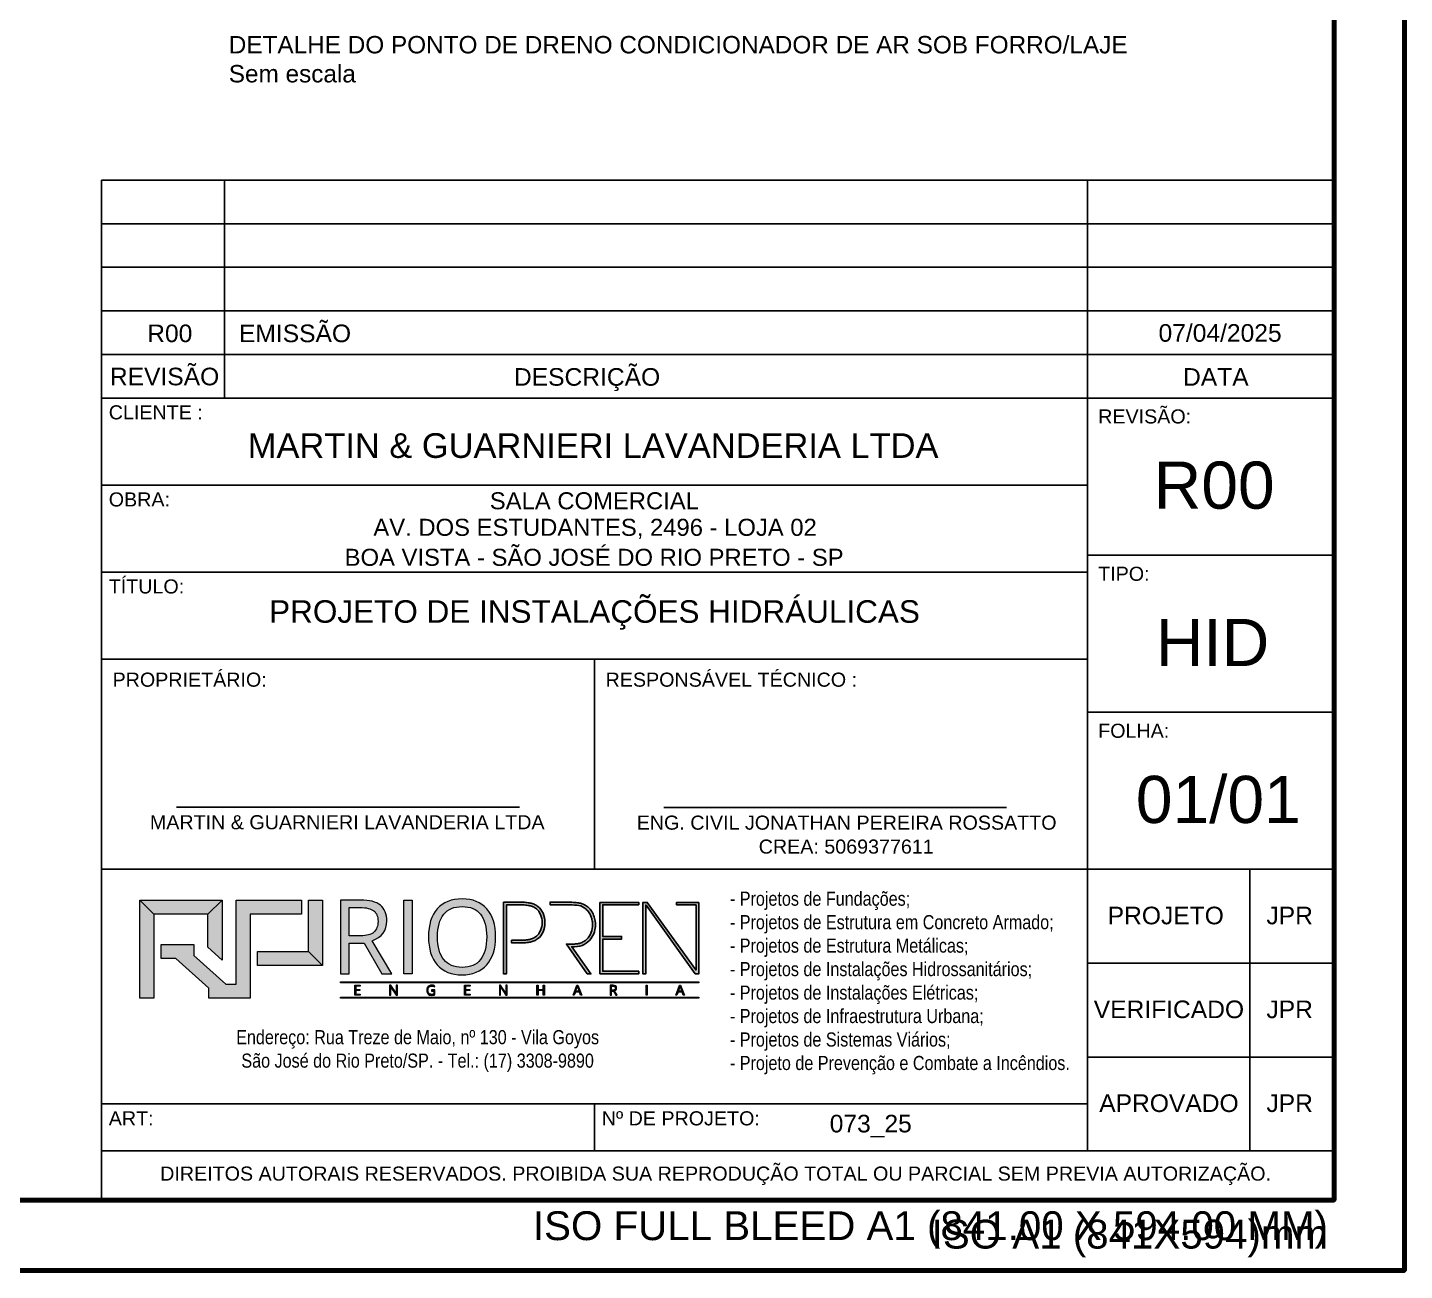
# Model space of a CAD drawing. Extents: x 41.9 to 126, y -21.3 to 38.1.
# Drawn here: x 106.41 to 125.96, y -21.25 to -3.59 of the extents above; entities that cross this region are included whole.
import ezdxf
from ezdxf.enums import TextEntityAlignment as Align

# ---------------------------------------------------------------- set-up
doc = ezdxf.new("R2010")
doc.units = 0
doc.layers.get('0').update_dxf_attribs({"linetype": 'CONTINUOUS'})
doc.layers.add('Camada 1', color=7, linetype='CONTINUOUS')
doc.layers.add('TEXTOS', color=7, linetype='CONTINUOUS')
doc.layers.add('RIOPREN_0.05', color=7, linetype='CONTINUOUS', lineweight=5)
doc.layers.add('RIOPREN_0.70', color=7, linetype='CONTINUOUS', lineweight=70)
doc.styles.add('ARIAL', font='arial.ttf')

# ---------------------------------------------------------------- blocks, each defined once
blk = doc.blocks.new('PRANCHA A1')
at = {"layer": 'RIOPREN_0.70', "linetype": 'Continuous'}
for points in [[(-84.1, 59.4), (0, 59.4), (0, 0), (-84.1, 0)], [(-81.6, 1), (-81.6, 58.4), (-1, 58.4), (-1, 1)]]:
    blk.add_lwpolyline(points, close=True, dxfattribs=at)
at = {"layer": 'RIOPREN_0.05', "linetype": 'Continuous', "style": 'ARIAL'}
blk.add_text('ISO A1 (841X594)mm', height=0.40955, dxfattribs=at).set_placement((-6.713, 0.311))
blk = doc.blocks.new('block 3')
at = {"layer": 'Camada 1'}
h = blk.add_hatch(color=256, dxfattribs=at)
h.dxf.hatch_style = 2
edge = h.paths.add_edge_path()
edge.add_spline(control_points=[(708.4, -150.8), (708.4, -167.6), (704.2, -180.8), (695.8, -190.4), (687.4, -200), (675.8, -204.8), (660.8, -204.8), (645.6, -204.8), (633.8, -200.1), (625.5, -190.7), (617.2, -181.2), (613, -167.9), (613, -150.7), (613, -133.6), (617.2, -120.4), (625.5, -111), (633.8, -101.6), (645.7, -96.9), (661, -96.9), (675.9, -96.9), (687.5, -101.7), (695.9, -111.2), (704.2, -120.8), (708.4, -134), (708.4, -150.8)], knot_values=[0, 0, 0, 0, 1, 1, 1, 2, 2, 2, 3, 3, 3, 4, 4, 4, 5, 5, 5, 6, 6, 6, 7, 7, 7, 8, 8, 8, 8], degree=3, periodic=0)
edge = h.paths.add_edge_path()
edge.add_spline(control_points=[(625.8, -150.8), (625.8, -165), (628.8, -175.8), (634.8, -183.1), (640.7, -190.5), (649.4, -194.2), (660.8, -194.2), (672.3, -194.2), (681, -190.5), (686.9, -183.2), (692.7, -175.9), (695.7, -165.1), (695.7, -150.8), (695.7, -136.7), (692.7, -126), (686.9, -118.7), (681.1, -111.4), (672.4, -107.8), (661, -107.8), (649.5, -107.8), (640.7, -111.4), (634.8, -118.8), (628.8, -126.1), (625.8, -136.8), (625.8, -150.8)], knot_values=[0, 0, 0, 0, 1, 1, 1, 2, 2, 2, 3, 3, 3, 4, 4, 4, 5, 5, 5, 6, 6, 6, 7, 7, 7, 8, 8, 8, 8], degree=3, periodic=0)
h = blk.add_hatch(color=256, dxfattribs=at)
h.dxf.hatch_style = 2
edge = h.paths.add_edge_path()
edge.add_spline(control_points=[(500.2, -159.8), (500.2, -159.8), (500.2, -203.4), (500.2, -203.4), (500.2, -203.4), (488.1, -203.4), (488.1, -203.4), (488.1, -203.4), (488.1, -98.5), (488.1, -98.5), (488.1, -98.5), (516.6, -98.5), (516.6, -98.5), (529.3, -98.5), (538.7, -101), (544.8, -105.9), (550.8, -110.8), (553.9, -118.3), (553.9, -128.2), (553.9, -142), (546.9, -151.4), (533, -156.3), (533, -156.3), (561.2, -203.4), (561.2, -203.4), (561.2, -203.4), (546.9, -203.4), (546.9, -203.4), (546.9, -203.4), (521.8, -159.8), (521.8, -159.8), (521.8, -159.8), (500.2, -159.8), (500.2, -159.8)], knot_values=[0, 0, 0, 0, 1, 1, 1, 2, 2, 2, 3, 3, 3, 4, 4, 4, 5, 5, 5, 6, 6, 6, 7, 7, 7, 8, 8, 8, 9, 9, 9, 10, 10, 10, 11, 11, 11, 11], degree=3, periodic=0)
edge = h.paths.add_edge_path()
edge.add_spline(control_points=[(500.2, -149.3), (500.2, -149.3), (516.7, -149.3), (516.7, -149.3), (525.2, -149.3), (531.5, -147.6), (535.4, -144.2), (539.4, -140.8), (541.4, -135.6), (541.4, -128.8), (541.4, -121.9), (539.4, -116.9), (535.3, -113.8), (531.3, -110.7), (524.8, -109.2), (515.8, -109.2), (515.8, -109.2), (500.2, -109.2), (500.2, -109.2), (500.2, -109.2), (500.2, -149.3), (500.2, -149.3)], knot_values=[0, 0, 0, 0, 1, 1, 1, 2, 2, 2, 3, 3, 3, 4, 4, 4, 5, 5, 5, 6, 6, 6, 7, 7, 7, 7], degree=3, periodic=0)
h = blk.add_hatch(color=256, dxfattribs=at)
h.dxf.hatch_style = 2
h.paths.add_polyline_path([(577.9, -203.4), (577.9, -98.5), (590, -98.5), (590, -203.4)])
at = {"layer": 'Camada 1', "true_color": 0x5d5d5d}
h = blk.add_hatch(color=251, dxfattribs=at)
h.dxf.hatch_style = 2
edge = h.paths.add_edge_path()
edge.add_spline(control_points=[(768.2, -107.6), (771.4, -110), (773.8, -113.2), (775.7, -117.4), (777.5, -121.7), (778.4, -126.1), (778.4, -130.7), (778.4, -135.3), (777.5, -139.7), (775.7, -143.9), (773.8, -148), (771.4, -151.2), (768.2, -153.4), (766.6, -154.7), (764.9, -155.7), (763.2, -156.5), (761.4, -157.2), (759.6, -157.8), (757.5, -158.3), (755.5, -158.7), (753.3, -159.1), (751, -159.2), (748.7, -159.4), (746, -159.5), (743.1, -159.5), (743.1, -159.5), (731, -159.5), (731, -159.5), (731, -159.5), (731, -155.7), (731, -155.7), (731, -155.7), (743.2, -155.7), (743.2, -155.7), (746.1, -155.7), (748.6, -155.6), (750.8, -155.4), (753, -155.3), (755, -154.9), (756.8, -154.5), (758.6, -154), (760.2, -153.4), (761.8, -152.7), (763.3, -152), (764.8, -151.1), (766.2, -150), (768.6, -148.2), (770.6, -145.5), (772.1, -141.8), (773.6, -138.2), (774.4, -134.5), (774.4, -130.7), (774.4, -126.7), (773.6, -122.9), (772.1, -119.2), (770.6, -115.5), (768.6, -112.8), (766.2, -111), (764.8, -109.9), (763.3, -109), (761.8, -108.3), (760.2, -107.7), (758.6, -107.1), (756.8, -106.6), (755, -106.2), (753, -105.9), (750.8, -105.7), (748.6, -105.5), (746.1, -105.4), (743.2, -105.4), (743.2, -105.4), (723.6, -105.4), (723.6, -105.4), (723.6, -105.4), (723.6, -155.7), (723.6, -155.7), (723.6, -155.7), (723.6, -159.5), (723.6, -159.5), (723.6, -159.5), (723.6, -177.3), (723.6, -177.3), (723.6, -177.3), (723.6, -203.5), (723.6, -203.5), (723.6, -203.5), (719.6, -203.5), (719.6, -203.5), (719.6, -203.5), (719.6, -101.6), (719.6, -101.6), (719.6, -101.6), (743.1, -101.6), (743.1, -101.6), (746, -101.6), (748.7, -101.7), (751.1, -101.9), (753.5, -102.1), (755.6, -102.4), (757.6, -102.8), (759.6, -103.2), (761.4, -103.8), (763.2, -104.6), (764.9, -105.4), (766.6, -106.4), (768.2, -107.6)], knot_values=[0, 0, 0, 0, 1, 1, 1, 2, 2, 2, 3, 3, 3, 4, 4, 4, 5, 5, 5, 6, 6, 6, 7, 7, 7, 8, 8, 8, 9, 9, 9, 10, 10, 10, 11, 11, 11, 12, 12, 12, 13, 13, 13, 14, 14, 14, 15, 15, 15, 16, 16, 16, 17, 17, 17, 18, 18, 18, 19, 19, 19, 20, 20, 20, 21, 21, 21, 22, 22, 22, 23, 23, 23, 24, 24, 24, 25, 25, 25, 26, 26, 26, 27, 27, 27, 28, 28, 28, 29, 29, 29, 30, 30, 30, 31, 31, 31, 32, 32, 32, 33, 33, 33, 34, 34, 34, 35, 35, 35, 35], degree=3, periodic=0)
h = blk.add_hatch(color=251, dxfattribs=at)
h.dxf.hatch_style = 2
edge = h.paths.add_edge_path()
edge.add_spline(control_points=[(848.6, -143.7), (847.5, -147.4), (845.8, -150.7), (843.4, -153.8), (841, -156.9), (838, -159.5), (834.2, -161.5), (830.4, -163.6), (825.9, -164.7), (820.5, -164.8), (820.5, -164.8), (816.5, -164.9), (816.5, -164.9), (816.5, -164.9), (843.6, -203.4), (843.6, -203.4), (843.6, -203.4), (838.4, -203.4), (838.4, -203.4), (838.4, -203.4), (808.8, -161.1), (808.8, -161.1), (808.8, -161.1), (815.1, -161.1), (815.1, -161.1), (817.5, -161.1), (819.7, -161.1), (821.7, -160.9), (823.7, -160.8), (825.6, -160.5), (827.3, -160.1), (829.1, -159.6), (830.8, -159), (832.4, -158.1), (834.1, -157.3), (835.7, -156.2), (837.4, -154.8), (840.6, -151.3), (842.8, -147.8), (844.1, -144.4), (845.4, -140.9), (846, -137.1), (846, -133), (846, -130.8), (845.8, -128.6), (845.2, -126.3), (844.7, -124.1), (843.9, -121.9), (842.9, -119.8), (841.9, -117.7), (840.7, -115.8), (839.2, -114), (837.6, -112.2), (835.9, -110.6), (834.1, -109.4), (831, -107.4), (827.5, -106.2), (823.5, -105.8), (819.5, -105.5), (814.6, -105.3), (808.8, -105.3), (808.8, -105.3), (789.7, -105.3), (789.7, -105.3), (789.7, -105.3), (785.7, -105.3), (785.7, -105.3), (785.7, -105.3), (785.7, -101.5), (785.7, -101.5), (785.7, -101.5), (808.8, -101.5), (808.8, -101.5), (812.7, -101.5), (816, -101.6), (818.8, -101.8), (821.6, -101.9), (824.1, -102.2), (826.1, -102.6), (828.2, -102.9), (830, -103.4), (831.4, -103.9), (832.9, -104.5), (834.3, -105.1), (835.5, -105.8), (837.5, -106.8), (839.4, -108.3), (841.2, -110.1), (843, -112), (844.5, -114.1), (845.8, -116.5), (847.1, -118.9), (848.1, -121.5), (848.9, -124.3), (849.7, -127.1), (850.1, -130), (850.2, -133), (850.2, -133), (850.2, -133.6), (850.2, -133.6), (850.2, -136.7), (849.7, -140.1), (848.6, -143.7)], knot_values=[0, 0, 0, 0, 1, 1, 1, 2, 2, 2, 3, 3, 3, 4, 4, 4, 5, 5, 5, 6, 6, 6, 7, 7, 7, 8, 8, 8, 9, 9, 9, 10, 10, 10, 11, 11, 11, 12, 12, 12, 13, 13, 13, 14, 14, 14, 15, 15, 15, 16, 16, 16, 17, 17, 17, 18, 18, 18, 19, 19, 19, 20, 20, 20, 21, 21, 21, 22, 22, 22, 23, 23, 23, 24, 24, 24, 25, 25, 25, 26, 26, 26, 27, 27, 27, 28, 28, 28, 29, 29, 29, 30, 30, 30, 31, 31, 31, 32, 32, 32, 33, 33, 33, 34, 34, 34, 34], degree=3, periodic=0)
h = blk.add_hatch(color=251, dxfattribs=at)
h.dxf.hatch_style = 2
h.paths.add_polyline_path([(856.4, -101.8), (911.6, -101.8), (911.6, -105.3), (860.4, -105.3), (860.4, -150.3), (887.1, -150.3), (887.1, -154.1), (860.4, -154.1), (860.4, -199.7), (911.6, -199.7), (911.6, -203.3), (856.4, -203.3)])
h = blk.add_hatch(color=251, dxfattribs=at)
h.dxf.hatch_style = 2
h.paths.add_polyline_path([(996.8, -101.8), (996.8, -105.4), (996.8, -203.4), (991.7, -203.4), (921.9, -105.8), (921.5, -105.8), (921.5, -203.4), (917.5, -203.4), (917.5, -101.8), (923.7, -101.8), (992.5, -197.8), (992.9, -197.8), (992.9, -105.4), (965.3, -105.4), (965.3, -101.8), (992.9, -101.8)])
at = {"layer": 'Camada 1', "lineweight": 0}
blk.add_lwpolyline([(577.9, -203.4), (577.9, -98.5), (590, -98.5), (590, -203.4), (577.9, -203.4)], dxfattribs=at)
at = {"layer": 'Camada 1', "color": 251, "true_color": 0x5d5d5d}
for points in [[(856.4, -101.8), (911.6, -101.8), (911.6, -105.3), (860.4, -105.3), (860.4, -150.3), (887.1, -150.3), (887.1, -154.1), (860.4, -154.1), (860.4, -199.7), (911.6, -199.7), (911.6, -203.3), (856.4, -203.3), (856.4, -101.8)], [(996.8, -101.8), (996.8, -105.4), (996.8, -203.4), (991.7, -203.4), (921.9, -105.8), (921.5, -105.8), (921.5, -203.4), (917.5, -203.4), (917.5, -101.8), (923.7, -101.8), (992.5, -197.8), (992.9, -197.8), (992.9, -105.4), (965.3, -105.4), (965.3, -101.8), (992.9, -101.8), (996.8, -101.8)]]:
    blk.add_lwpolyline(points, dxfattribs=at)
at = {"layer": 'Camada 1', "lineweight": 0}
for points, knots in [([(708.4, -150.8), (708.4, -167.6), (704.2, -180.8), (695.8, -190.4), (687.4, -200), (675.8, -204.8), (660.8, -204.8), (645.6, -204.8), (633.8, -200.1), (625.5, -190.7), (617.2, -181.2), (613, -167.9), (613, -150.7), (613, -133.6), (617.2, -120.4), (625.5, -111), (633.8, -101.6), (645.7, -96.9), (661, -96.9), (675.9, -96.9), (687.5, -101.7), (695.9, -111.2), (704.2, -120.8), (708.4, -134), (708.4, -150.8)], [0, 0, 0, 0, 1, 1, 1, 2, 2, 2, 3, 3, 3, 4, 4, 4, 5, 5, 5, 6, 6, 6, 7, 7, 7, 8, 8, 8, 8]), ([(500.2, -159.8), (500.2, -159.8), (500.2, -203.4), (500.2, -203.4), (500.2, -203.4), (488.1, -203.4), (488.1, -203.4), (488.1, -203.4), (488.1, -98.5), (488.1, -98.5), (488.1, -98.5), (516.6, -98.5), (516.6, -98.5), (529.3, -98.5), (538.7, -101), (544.8, -105.9), (550.8, -110.8), (553.9, -118.3), (553.9, -128.2), (553.9, -142), (546.9, -151.4), (533, -156.3), (533, -156.3), (561.2, -203.4), (561.2, -203.4), (561.2, -203.4), (546.9, -203.4), (546.9, -203.4), (546.9, -203.4), (521.8, -159.8), (521.8, -159.8), (521.8, -159.8), (500.2, -159.8), (500.2, -159.8)], [0, 0, 0, 0, 1, 1, 1, 2, 2, 2, 3, 3, 3, 4, 4, 4, 5, 5, 5, 6, 6, 6, 7, 7, 7, 8, 8, 8, 9, 9, 9, 10, 10, 10, 11, 11, 11, 11]), ([(500.2, -149.3), (500.2, -149.3), (516.7, -149.3), (516.7, -149.3), (525.2, -149.3), (531.5, -147.6), (535.4, -144.2), (539.4, -140.8), (541.4, -135.6), (541.4, -128.8), (541.4, -121.9), (539.4, -116.9), (535.3, -113.8), (531.3, -110.7), (524.8, -109.2), (515.8, -109.2), (515.8, -109.2), (500.2, -109.2), (500.2, -109.2), (500.2, -109.2), (500.2, -149.3), (500.2, -149.3)], [0, 0, 0, 0, 1, 1, 1, 2, 2, 2, 3, 3, 3, 4, 4, 4, 5, 5, 5, 6, 6, 6, 7, 7, 7, 7]), ([(625.8, -150.8), (625.8, -165), (628.8, -175.8), (634.8, -183.1), (640.7, -190.5), (649.4, -194.2), (660.8, -194.2), (672.3, -194.2), (681, -190.5), (686.9, -183.2), (692.7, -175.9), (695.7, -165.1), (695.7, -150.8), (695.7, -136.7), (692.7, -126), (686.9, -118.7), (681.1, -111.4), (672.4, -107.8), (661, -107.8), (649.5, -107.8), (640.7, -111.4), (634.8, -118.8), (628.8, -126.1), (625.8, -136.8), (625.8, -150.8)], [0, 0, 0, 0, 1, 1, 1, 2, 2, 2, 3, 3, 3, 4, 4, 4, 5, 5, 5, 6, 6, 6, 7, 7, 7, 8, 8, 8, 8])]:
    blk.add_open_spline(points, degree=3, knots=knots, dxfattribs=at)
at = {"layer": 'Camada 1', "color": 251, "true_color": 0x5d5d5d}
for points, knots in [([(768.2, -107.6), (771.4, -110), (773.8, -113.2), (775.7, -117.4), (777.5, -121.7), (778.4, -126.1), (778.4, -130.7), (778.4, -135.3), (777.5, -139.7), (775.7, -143.9), (773.8, -148), (771.4, -151.2), (768.2, -153.4), (766.6, -154.7), (764.9, -155.7), (763.2, -156.5), (761.4, -157.2), (759.6, -157.8), (757.5, -158.3), (755.5, -158.7), (753.3, -159.1), (751, -159.2), (748.7, -159.4), (746, -159.5), (743.1, -159.5), (743.1, -159.5), (731, -159.5), (731, -159.5), (731, -159.5), (731, -155.7), (731, -155.7), (731, -155.7), (743.2, -155.7), (743.2, -155.7), (746.1, -155.7), (748.6, -155.6), (750.8, -155.4), (753, -155.3), (755, -154.9), (756.8, -154.5), (758.6, -154), (760.2, -153.4), (761.8, -152.7), (763.3, -152), (764.8, -151.1), (766.2, -150), (768.6, -148.2), (770.6, -145.5), (772.1, -141.8), (773.6, -138.2), (774.4, -134.5), (774.4, -130.7), (774.4, -126.7), (773.6, -122.9), (772.1, -119.2), (770.6, -115.5), (768.6, -112.8), (766.2, -111), (764.8, -109.9), (763.3, -109), (761.8, -108.3), (760.2, -107.7), (758.6, -107.1), (756.8, -106.6), (755, -106.2), (753, -105.9), (750.8, -105.7), (748.6, -105.5), (746.1, -105.4), (743.2, -105.4), (743.2, -105.4), (723.6, -105.4), (723.6, -105.4), (723.6, -105.4), (723.6, -155.7), (723.6, -155.7), (723.6, -155.7), (723.6, -159.5), (723.6, -159.5), (723.6, -159.5), (723.6, -177.3), (723.6, -177.3), (723.6, -177.3), (723.6, -203.5), (723.6, -203.5), (723.6, -203.5), (719.6, -203.5), (719.6, -203.5), (719.6, -203.5), (719.6, -101.6), (719.6, -101.6), (719.6, -101.6), (743.1, -101.6), (743.1, -101.6), (746, -101.6), (748.7, -101.7), (751.1, -101.9), (753.5, -102.1), (755.6, -102.4), (757.6, -102.8), (759.6, -103.2), (761.4, -103.8), (763.2, -104.6), (764.9, -105.4), (766.6, -106.4), (768.2, -107.6)], [0, 0, 0, 0, 1, 1, 1, 2, 2, 2, 3, 3, 3, 4, 4, 4, 5, 5, 5, 6, 6, 6, 7, 7, 7, 8, 8, 8, 9, 9, 9, 10, 10, 10, 11, 11, 11, 12, 12, 12, 13, 13, 13, 14, 14, 14, 15, 15, 15, 16, 16, 16, 17, 17, 17, 18, 18, 18, 19, 19, 19, 20, 20, 20, 21, 21, 21, 22, 22, 22, 23, 23, 23, 24, 24, 24, 25, 25, 25, 26, 26, 26, 27, 27, 27, 28, 28, 28, 29, 29, 29, 30, 30, 30, 31, 31, 31, 32, 32, 32, 33, 33, 33, 34, 34, 34, 35, 35, 35, 35]), ([(848.6, -143.7), (847.5, -147.4), (845.8, -150.7), (843.4, -153.8), (841, -156.9), (838, -159.5), (834.2, -161.5), (830.4, -163.6), (825.9, -164.7), (820.5, -164.8), (820.5, -164.8), (816.5, -164.9), (816.5, -164.9), (816.5, -164.9), (843.6, -203.4), (843.6, -203.4), (843.6, -203.4), (838.4, -203.4), (838.4, -203.4), (838.4, -203.4), (808.8, -161.1), (808.8, -161.1), (808.8, -161.1), (815.1, -161.1), (815.1, -161.1), (817.5, -161.1), (819.7, -161.1), (821.7, -160.9), (823.7, -160.8), (825.6, -160.5), (827.3, -160.1), (829.1, -159.6), (830.8, -159), (832.4, -158.1), (834.1, -157.3), (835.7, -156.2), (837.4, -154.8), (840.6, -151.3), (842.8, -147.8), (844.1, -144.4), (845.4, -140.9), (846, -137.1), (846, -133), (846, -130.8), (845.8, -128.6), (845.2, -126.3), (844.7, -124.1), (843.9, -121.9), (842.9, -119.8), (841.9, -117.7), (840.7, -115.8), (839.2, -114), (837.6, -112.2), (835.9, -110.6), (834.1, -109.4), (831, -107.4), (827.5, -106.2), (823.5, -105.8), (819.5, -105.5), (814.6, -105.3), (808.8, -105.3), (808.8, -105.3), (789.7, -105.3), (789.7, -105.3), (789.7, -105.3), (785.7, -105.3), (785.7, -105.3), (785.7, -105.3), (785.7, -101.5), (785.7, -101.5), (785.7, -101.5), (808.8, -101.5), (808.8, -101.5), (812.7, -101.5), (816, -101.6), (818.8, -101.8), (821.6, -101.9), (824.1, -102.2), (826.1, -102.6), (828.2, -102.9), (830, -103.4), (831.4, -103.9), (832.9, -104.5), (834.3, -105.1), (835.5, -105.8), (837.5, -106.8), (839.4, -108.3), (841.2, -110.1), (843, -112), (844.5, -114.1), (845.8, -116.5), (847.1, -118.9), (848.1, -121.5), (848.9, -124.3), (849.7, -127.1), (850.1, -130), (850.2, -133), (850.2, -133), (850.2, -133.6), (850.2, -133.6), (850.2, -136.7), (849.7, -140.1), (848.6, -143.7)], [0, 0, 0, 0, 1, 1, 1, 2, 2, 2, 3, 3, 3, 4, 4, 4, 5, 5, 5, 6, 6, 6, 7, 7, 7, 8, 8, 8, 9, 9, 9, 10, 10, 10, 11, 11, 11, 12, 12, 12, 13, 13, 13, 14, 14, 14, 15, 15, 15, 16, 16, 16, 17, 17, 17, 18, 18, 18, 19, 19, 19, 20, 20, 20, 21, 21, 21, 22, 22, 22, 23, 23, 23, 24, 24, 24, 25, 25, 25, 26, 26, 26, 27, 27, 27, 28, 28, 28, 29, 29, 29, 30, 30, 30, 31, 31, 31, 32, 32, 32, 33, 33, 33, 34, 34, 34, 34])]:
    blk.add_open_spline(points, degree=3, knots=knots, dxfattribs=at)
blk = doc.blocks.new('block 4')
at = {"layer": 'Camada 1'}
h = blk.add_hatch(color=256, dxfattribs=at)
h.dxf.hatch_style = 2
h.paths.add_polyline_path([(516.2, -233.7), (508.4, -233.7), (508.4, -219.6), (516.2, -219.6), (516.2, -221.1), (510, -221.1), (510, -225.6), (515.8, -225.6), (515.8, -227.1), (510, -227.1), (510, -232.3), (516.2, -232.3)])
h = blk.add_hatch(color=256, dxfattribs=at)
h.dxf.hatch_style = 2
edge = h.paths.add_edge_path()
edge.add_spline(control_points=[(568.9, -233.7), (568.9, -233.7), (567, -233.7), (567, -233.7), (567, -233.7), (559.3, -221.9), (559.3, -221.9), (559.3, -221.9), (559.2, -221.9), (559.2, -221.9), (559.3, -223.3), (559.4, -224.5), (559.4, -225.7), (559.4, -225.7), (559.4, -233.7), (559.4, -233.7), (559.4, -233.7), (557.9, -233.7), (557.9, -233.7), (557.9, -233.7), (557.9, -219.6), (557.9, -219.6), (557.9, -219.6), (559.7, -219.6), (559.7, -219.6), (559.7, -219.6), (567.4, -231.4), (567.4, -231.4), (567.4, -231.4), (567.5, -231.4), (567.5, -231.4), (567.5, -231.2), (567.4, -230.7), (567.4, -229.7), (567.3, -228.8), (567.3, -228.1), (567.3, -227.7), (567.3, -227.7), (567.3, -219.6), (567.3, -219.6), (567.3, -219.6), (568.9, -219.6), (568.9, -219.6), (568.9, -219.6), (568.9, -233.7), (568.9, -233.7)], knot_values=[0, 0, 0, 0, 1, 1, 1, 2, 2, 2, 3, 3, 3, 4, 4, 4, 5, 5, 5, 6, 6, 6, 7, 7, 7, 8, 8, 8, 9, 9, 9, 10, 10, 10, 11, 11, 11, 12, 12, 12, 13, 13, 13, 14, 14, 14, 15, 15, 15, 15], degree=3, periodic=0)
h = blk.add_hatch(color=256, dxfattribs=at)
h.dxf.hatch_style = 2
edge = h.paths.add_edge_path()
edge.add_spline(control_points=[(617.5, -226.3), (617.5, -226.3), (622.2, -226.3), (622.2, -226.3), (622.2, -226.3), (622.2, -233.2), (622.2, -233.2), (621.5, -233.4), (620.7, -233.6), (620, -233.7), (619.2, -233.9), (618.3, -233.9), (617.3, -233.9), (615.2, -233.9), (613.5, -233.3), (612.3, -232), (611.2, -230.7), (610.6, -229), (610.6, -226.7), (610.6, -225.2), (610.9, -223.9), (611.4, -222.8), (612, -221.7), (612.9, -220.9), (614, -220.3), (615.1, -219.7), (616.4, -219.4), (617.8, -219.4), (619.3, -219.4), (620.7, -219.7), (622, -220.2), (622, -220.2), (621.4, -221.7), (621.4, -221.7), (620.1, -221.1), (618.9, -220.9), (617.7, -220.9), (616, -220.9), (614.7, -221.4), (613.7, -222.4), (612.8, -223.4), (612.3, -224.8), (612.3, -226.7), (612.3, -228.6), (612.8, -230), (613.7, -231), (614.6, -232), (616, -232.5), (617.8, -232.5), (618.7, -232.5), (619.7, -232.4), (620.6, -232.1), (620.6, -232.1), (620.6, -227.8), (620.6, -227.8), (620.6, -227.8), (617.5, -227.8), (617.5, -227.8), (617.5, -227.8), (617.5, -226.3), (617.5, -226.3)], knot_values=[0, 0, 0, 0, 1, 1, 1, 2, 2, 2, 3, 3, 3, 4, 4, 4, 5, 5, 5, 6, 6, 6, 7, 7, 7, 8, 8, 8, 9, 9, 9, 10, 10, 10, 11, 11, 11, 12, 12, 12, 13, 13, 13, 14, 14, 14, 15, 15, 15, 16, 16, 16, 17, 17, 17, 18, 18, 18, 19, 19, 19, 20, 20, 20, 20], degree=3, periodic=0)
h = blk.add_hatch(color=256, dxfattribs=at)
h.dxf.hatch_style = 2
h.paths.add_polyline_path([(672, -233.7), (664.2, -233.7), (664.2, -219.6), (672, -219.6), (672, -221.1), (665.8, -221.1), (665.8, -225.6), (671.6, -225.6), (671.6, -227.1), (665.8, -227.1), (665.8, -232.3), (672, -232.3)])
h = blk.add_hatch(color=256, dxfattribs=at)
h.dxf.hatch_style = 2
edge = h.paths.add_edge_path()
edge.add_spline(control_points=[(724.7, -233.7), (724.7, -233.7), (722.8, -233.7), (722.8, -233.7), (722.8, -233.7), (715.1, -221.9), (715.1, -221.9), (715.1, -221.9), (715.1, -221.9), (715.1, -221.9), (715.2, -223.3), (715.2, -224.5), (715.2, -225.7), (715.2, -225.7), (715.2, -233.7), (715.2, -233.7), (715.2, -233.7), (713.7, -233.7), (713.7, -233.7), (713.7, -233.7), (713.7, -219.6), (713.7, -219.6), (713.7, -219.6), (715.5, -219.6), (715.5, -219.6), (715.5, -219.6), (723.2, -231.4), (723.2, -231.4), (723.2, -231.4), (723.3, -231.4), (723.3, -231.4), (723.3, -231.2), (723.2, -230.7), (723.2, -229.7), (723.2, -228.8), (723.1, -228.1), (723.1, -227.7), (723.1, -227.7), (723.1, -219.6), (723.1, -219.6), (723.1, -219.6), (724.7, -219.6), (724.7, -219.6), (724.7, -219.6), (724.7, -233.7), (724.7, -233.7)], knot_values=[0, 0, 0, 0, 1, 1, 1, 2, 2, 2, 3, 3, 3, 4, 4, 4, 5, 5, 5, 6, 6, 6, 7, 7, 7, 8, 8, 8, 9, 9, 9, 10, 10, 10, 11, 11, 11, 12, 12, 12, 13, 13, 13, 14, 14, 14, 15, 15, 15, 15], degree=3, periodic=0)
h = blk.add_hatch(color=256, dxfattribs=at)
h.dxf.hatch_style = 2
h.paths.add_polyline_path([(777.8, -233.7), (776.1, -233.7), (776.1, -227.1), (768.7, -227.1), (768.7, -233.7), (767.1, -233.7), (767.1, -219.6), (768.7, -219.6), (768.7, -225.6), (776.1, -225.6), (776.1, -219.6), (777.8, -219.6)])
h = blk.add_hatch(color=256, dxfattribs=at)
h.dxf.hatch_style = 2
h.paths.add_polyline_path([(829, -233.7), (827.3, -229.2), (821.6, -229.2), (819.9, -233.7), (818.3, -233.7), (823.8, -219.5), (825.2, -219.5), (830.7, -233.7)])
edge = h.paths.add_edge_path()
edge.add_spline(control_points=[(826.8, -227.8), (826.8, -227.8), (825.1, -223.4), (825.1, -223.4), (824.9, -222.8), (824.7, -222.1), (824.5, -221.3), (824.3, -222), (824.1, -222.6), (823.9, -223.4), (823.9, -223.4), (822.2, -227.8), (822.2, -227.8), (822.2, -227.8), (826.8, -227.8), (826.8, -227.8)], knot_values=[0, 0, 0, 0, 1, 1, 1, 2, 2, 2, 3, 3, 3, 4, 4, 4, 5, 5, 5, 5], degree=3, periodic=0)
h = blk.add_hatch(color=256, dxfattribs=at)
h.dxf.hatch_style = 2
edge = h.paths.add_edge_path()
edge.add_spline(control_points=[(872.8, -227.9), (872.8, -227.9), (872.8, -233.7), (872.8, -233.7), (872.8, -233.7), (871.2, -233.7), (871.2, -233.7), (871.2, -233.7), (871.2, -219.6), (871.2, -219.6), (871.2, -219.6), (875.1, -219.6), (875.1, -219.6), (876.8, -219.6), (878.1, -219.9), (878.9, -220.6), (879.7, -221.3), (880.1, -222.3), (880.1, -223.6), (880.1, -225.5), (879.2, -226.7), (877.3, -227.4), (877.3, -227.4), (881.1, -233.7), (881.1, -233.7), (881.1, -233.7), (879.2, -233.7), (879.2, -233.7), (879.2, -233.7), (875.8, -227.9), (875.8, -227.9), (875.8, -227.9), (872.8, -227.9), (872.8, -227.9)], knot_values=[0, 0, 0, 0, 1, 1, 1, 2, 2, 2, 3, 3, 3, 4, 4, 4, 5, 5, 5, 6, 6, 6, 7, 7, 7, 8, 8, 8, 9, 9, 9, 10, 10, 10, 11, 11, 11, 11], degree=3, periodic=0)
edge = h.paths.add_edge_path()
edge.add_spline(control_points=[(872.8, -226.4), (872.8, -226.4), (875.1, -226.4), (875.1, -226.4), (876.2, -226.4), (877.1, -226.2), (877.6, -225.8), (878.2, -225.3), (878.4, -224.6), (878.4, -223.7), (878.4, -222.7), (878.2, -222.1), (877.6, -221.7), (877.1, -221.2), (876.2, -221), (875, -221), (875, -221), (872.8, -221), (872.8, -221), (872.8, -221), (872.8, -226.4), (872.8, -226.4)], knot_values=[0, 0, 0, 0, 1, 1, 1, 2, 2, 2, 3, 3, 3, 4, 4, 4, 5, 5, 5, 6, 6, 6, 7, 7, 7, 7], degree=3, periodic=0)
h = blk.add_hatch(color=256, dxfattribs=at)
h.dxf.hatch_style = 2
h.paths.add_polyline_path([(921.9, -233.7), (921.9, -219.6), (923.6, -219.6), (923.6, -233.7)])
h = blk.add_hatch(color=256, dxfattribs=at)
h.dxf.hatch_style = 2
h.paths.add_polyline_path([(974.8, -233.7), (973.1, -229.2), (967.5, -229.2), (965.7, -233.7), (964.1, -233.7), (969.6, -219.5), (971, -219.5), (976.5, -233.7)])
edge = h.paths.add_edge_path()
edge.add_spline(control_points=[(972.6, -227.8), (972.6, -227.8), (970.9, -223.4), (970.9, -223.4), (970.7, -222.8), (970.5, -222.1), (970.3, -221.3), (970.1, -222), (969.9, -222.6), (969.7, -223.4), (969.7, -223.4), (968, -227.8), (968, -227.8), (968, -227.8), (972.6, -227.8), (972.6, -227.8)], knot_values=[0, 0, 0, 0, 1, 1, 1, 2, 2, 2, 3, 3, 3, 4, 4, 4, 5, 5, 5, 5], degree=3, periodic=0)
at = {"layer": 'Camada 1', "lineweight": 0}
for points in [[(516.2, -233.7), (508.4, -233.7), (508.4, -219.6), (516.2, -219.6), (516.2, -221.1), (510, -221.1), (510, -225.6), (515.8, -225.6), (515.8, -227.1), (510, -227.1), (510, -232.3), (516.2, -232.3), (516.2, -233.7)], [(672, -233.7), (664.2, -233.7), (664.2, -219.6), (672, -219.6), (672, -221.1), (665.8, -221.1), (665.8, -225.6), (671.6, -225.6), (671.6, -227.1), (665.8, -227.1), (665.8, -232.3), (672, -232.3), (672, -233.7)], [(777.8, -233.7), (776.1, -233.7), (776.1, -227.1), (768.7, -227.1), (768.7, -233.7), (767.1, -233.7), (767.1, -219.6), (768.7, -219.6), (768.7, -225.6), (776.1, -225.6), (776.1, -219.6), (777.8, -219.6), (777.8, -233.7)], [(829, -233.7), (827.3, -229.2), (821.6, -229.2), (819.9, -233.7), (818.3, -233.7), (823.8, -219.5), (825.2, -219.5), (830.7, -233.7), (829, -233.7)], [(921.9, -233.7), (921.9, -219.6), (923.6, -219.6), (923.6, -233.7), (921.9, -233.7)], [(974.8, -233.7), (973.1, -229.2), (967.5, -229.2), (965.7, -233.7), (964.1, -233.7), (969.6, -219.5), (971, -219.5), (976.5, -233.7), (974.8, -233.7)]]:
    blk.add_lwpolyline(points, dxfattribs=at)
for points, knots in [([(568.9, -233.7), (568.9, -233.7), (567, -233.7), (567, -233.7), (567, -233.7), (559.3, -221.9), (559.3, -221.9), (559.3, -221.9), (559.2, -221.9), (559.2, -221.9), (559.3, -223.3), (559.4, -224.5), (559.4, -225.7), (559.4, -225.7), (559.4, -233.7), (559.4, -233.7), (559.4, -233.7), (557.9, -233.7), (557.9, -233.7), (557.9, -233.7), (557.9, -219.6), (557.9, -219.6), (557.9, -219.6), (559.7, -219.6), (559.7, -219.6), (559.7, -219.6), (567.4, -231.4), (567.4, -231.4), (567.4, -231.4), (567.5, -231.4), (567.5, -231.4), (567.5, -231.2), (567.4, -230.7), (567.4, -229.7), (567.3, -228.8), (567.3, -228.1), (567.3, -227.7), (567.3, -227.7), (567.3, -219.6), (567.3, -219.6), (567.3, -219.6), (568.9, -219.6), (568.9, -219.6), (568.9, -219.6), (568.9, -233.7), (568.9, -233.7)], [0, 0, 0, 0, 1, 1, 1, 2, 2, 2, 3, 3, 3, 4, 4, 4, 5, 5, 5, 6, 6, 6, 7, 7, 7, 8, 8, 8, 9, 9, 9, 10, 10, 10, 11, 11, 11, 12, 12, 12, 13, 13, 13, 14, 14, 14, 15, 15, 15, 15]), ([(617.5, -226.3), (617.5, -226.3), (622.2, -226.3), (622.2, -226.3), (622.2, -226.3), (622.2, -233.2), (622.2, -233.2), (621.5, -233.4), (620.7, -233.6), (620, -233.7), (619.2, -233.9), (618.3, -233.9), (617.3, -233.9), (615.2, -233.9), (613.5, -233.3), (612.3, -232), (611.2, -230.7), (610.6, -229), (610.6, -226.7), (610.6, -225.2), (610.9, -223.9), (611.4, -222.8), (612, -221.7), (612.9, -220.9), (614, -220.3), (615.1, -219.7), (616.4, -219.4), (617.8, -219.4), (619.3, -219.4), (620.7, -219.7), (622, -220.2), (622, -220.2), (621.4, -221.7), (621.4, -221.7), (620.1, -221.1), (618.9, -220.9), (617.7, -220.9), (616, -220.9), (614.7, -221.4), (613.7, -222.4), (612.8, -223.4), (612.3, -224.8), (612.3, -226.7), (612.3, -228.6), (612.8, -230), (613.7, -231), (614.6, -232), (616, -232.5), (617.8, -232.5), (618.7, -232.5), (619.7, -232.4), (620.6, -232.1), (620.6, -232.1), (620.6, -227.8), (620.6, -227.8), (620.6, -227.8), (617.5, -227.8), (617.5, -227.8), (617.5, -227.8), (617.5, -226.3), (617.5, -226.3)], [0, 0, 0, 0, 1, 1, 1, 2, 2, 2, 3, 3, 3, 4, 4, 4, 5, 5, 5, 6, 6, 6, 7, 7, 7, 8, 8, 8, 9, 9, 9, 10, 10, 10, 11, 11, 11, 12, 12, 12, 13, 13, 13, 14, 14, 14, 15, 15, 15, 16, 16, 16, 17, 17, 17, 18, 18, 18, 19, 19, 19, 20, 20, 20, 20]), ([(724.7, -233.7), (724.7, -233.7), (722.8, -233.7), (722.8, -233.7), (722.8, -233.7), (715.1, -221.9), (715.1, -221.9), (715.1, -221.9), (715.1, -221.9), (715.1, -221.9), (715.2, -223.3), (715.2, -224.5), (715.2, -225.7), (715.2, -225.7), (715.2, -233.7), (715.2, -233.7), (715.2, -233.7), (713.7, -233.7), (713.7, -233.7), (713.7, -233.7), (713.7, -219.6), (713.7, -219.6), (713.7, -219.6), (715.5, -219.6), (715.5, -219.6), (715.5, -219.6), (723.2, -231.4), (723.2, -231.4), (723.2, -231.4), (723.3, -231.4), (723.3, -231.4), (723.3, -231.2), (723.2, -230.7), (723.2, -229.7), (723.2, -228.8), (723.1, -228.1), (723.1, -227.7), (723.1, -227.7), (723.1, -219.6), (723.1, -219.6), (723.1, -219.6), (724.7, -219.6), (724.7, -219.6), (724.7, -219.6), (724.7, -233.7), (724.7, -233.7)], [0, 0, 0, 0, 1, 1, 1, 2, 2, 2, 3, 3, 3, 4, 4, 4, 5, 5, 5, 6, 6, 6, 7, 7, 7, 8, 8, 8, 9, 9, 9, 10, 10, 10, 11, 11, 11, 12, 12, 12, 13, 13, 13, 14, 14, 14, 15, 15, 15, 15]), ([(826.8, -227.8), (826.8, -227.8), (825.1, -223.4), (825.1, -223.4), (824.9, -222.8), (824.7, -222.1), (824.5, -221.3), (824.3, -222), (824.1, -222.6), (823.9, -223.4), (823.9, -223.4), (822.2, -227.8), (822.2, -227.8), (822.2, -227.8), (826.8, -227.8), (826.8, -227.8)], [0, 0, 0, 0, 1, 1, 1, 2, 2, 2, 3, 3, 3, 4, 4, 4, 5, 5, 5, 5]), ([(872.8, -227.9), (872.8, -227.9), (872.8, -233.7), (872.8, -233.7), (872.8, -233.7), (871.2, -233.7), (871.2, -233.7), (871.2, -233.7), (871.2, -219.6), (871.2, -219.6), (871.2, -219.6), (875.1, -219.6), (875.1, -219.6), (876.8, -219.6), (878.1, -219.9), (878.9, -220.6), (879.7, -221.3), (880.1, -222.3), (880.1, -223.6), (880.1, -225.5), (879.2, -226.7), (877.3, -227.4), (877.3, -227.4), (881.1, -233.7), (881.1, -233.7), (881.1, -233.7), (879.2, -233.7), (879.2, -233.7), (879.2, -233.7), (875.8, -227.9), (875.8, -227.9), (875.8, -227.9), (872.8, -227.9), (872.8, -227.9)], [0, 0, 0, 0, 1, 1, 1, 2, 2, 2, 3, 3, 3, 4, 4, 4, 5, 5, 5, 6, 6, 6, 7, 7, 7, 8, 8, 8, 9, 9, 9, 10, 10, 10, 11, 11, 11, 11]), ([(872.8, -226.4), (872.8, -226.4), (875.1, -226.4), (875.1, -226.4), (876.2, -226.4), (877.1, -226.2), (877.6, -225.8), (878.2, -225.3), (878.4, -224.6), (878.4, -223.7), (878.4, -222.7), (878.2, -222.1), (877.6, -221.7), (877.1, -221.2), (876.2, -221), (875, -221), (875, -221), (872.8, -221), (872.8, -221), (872.8, -221), (872.8, -226.4), (872.8, -226.4)], [0, 0, 0, 0, 1, 1, 1, 2, 2, 2, 3, 3, 3, 4, 4, 4, 5, 5, 5, 6, 6, 6, 7, 7, 7, 7]), ([(972.6, -227.8), (972.6, -227.8), (970.9, -223.4), (970.9, -223.4), (970.7, -222.8), (970.5, -222.1), (970.3, -221.3), (970.1, -222), (969.9, -222.6), (969.7, -223.4), (969.7, -223.4), (968, -227.8), (968, -227.8), (968, -227.8), (972.6, -227.8), (972.6, -227.8)], [0, 0, 0, 0, 1, 1, 1, 2, 2, 2, 3, 3, 3, 4, 4, 4, 5, 5, 5, 5])]:
    blk.add_open_spline(points, degree=3, knots=knots, dxfattribs=at)
blk = doc.blocks.new('block 5')
at = {"layer": 'Camada 1', "true_color": 0x5d5d5d}
h = blk.add_hatch(color=251, dxfattribs=at)
h.dxf.hatch_style = 2
h.paths.add_polyline_path([(223.3, -118.7), (203.2, -98.5), (203.2, -238.1), (223.3, -238.1)])
h.paths.add_polyline_path([(319.9, -98.6), (319.9, -98.5), (203.2, -98.5), (223.3, -118.7), (299.8, -118.7)])
h.paths.add_polyline_path([(319.9, -98.6), (299.8, -118.7), (299.8, -165.7), (319.9, -184)])
at = {"layer": 'Camada 1'}
h = blk.add_hatch(color=256, dxfattribs=at)
h.dxf.hatch_style = 1
h.paths.add_polyline_path([(360.1, -118.7), (432.6, -118.7), (432.6, -98.6), (340, -98.6), (340, -218), (325.4, -218), (279.7, -177.4), (279.7, -161.5), (233.3, -161.5), (233.3, -181.6), (254.1, -181.6), (301.4, -223.6), (301.4, -238.1), (340, -238.1), (360.1, -238.1)])
at = {"layer": 'Camada 1', "true_color": 0x5d5d5d}
h = blk.add_hatch(color=251, dxfattribs=at)
h.dxf.hatch_style = 2
h.paths.add_polyline_path([(442.7, -171.6), (370.2, -171.6), (370.2, -191.7), (462.8, -191.7)])
h.paths.add_polyline_path([(462.8, -98.6), (442.7, -98.6), (442.7, -171.6), (462.8, -191.7)])
at = {"layer": 'Camada 1', "lineweight": 0}
for p, q in [((203.2, -238.1), (203.2, -98.5)), ((203.2, -98.5), (319.9, -98.5)), ((223.3, -118.7), (203.2, -98.5)), ((299.8, -118.7), (319.9, -98.6)), ((319.9, -98.5), (319.9, -184)), ((340, -98.6), (432.6, -98.6)), ((340, -218), (340, -98.6)), ((432.6, -98.6), (432.6, -118.7)), ((442.7, -98.6), (462.8, -98.6)), ((442.7, -171.6), (442.7, -98.6)), ((462.8, -98.6), (462.8, -191.7)), ((299.8, -118.7), (223.3, -118.7)), ((223.3, -118.7), (223.3, -238.1)), ((299.8, -165.7), (299.8, -118.7)), ((432.6, -118.7), (360.1, -118.7)), ((360.1, -118.7), (360.1, -238.1)), ((233.3, -181.6), (233.3, -161.5)), ((233.3, -161.5), (279.7, -161.5)), ((279.7, -161.5), (279.7, -177.4)), ((319.9, -184), (299.8, -165.7)), ((370.2, -191.7), (370.2, -171.6)), ((370.2, -171.6), (442.7, -171.6)), ((462.8, -191.7), (442.7, -171.6)), ((254.1, -181.6), (233.3, -181.6)), ((301.4, -223.6), (254.1, -181.6)), ((279.7, -177.4), (325.4, -218)), ((462.8, -191.7), (370.2, -191.7)), ((301.4, -238.1), (301.4, -223.6)), ((325.4, -218), (340, -218)), ((223.3, -238.1), (203.2, -238.1)), ((340, -238.1), (301.4, -238.1)), ((360.1, -238.1), (340, -238.1))]:
    blk.add_line(p, q, dxfattribs=at)
blk = doc.blocks.new('RioPren')
at = {"layer": 'Camada 1', "true_color": 0x5d5d5d}
h = blk.add_hatch(color=251, dxfattribs=at)
h.dxf.hatch_style = 2
h.paths.add_polyline_path([(7.935, 0.221), (2.849, 0.221), (2.849, 0.236), (7.935, 0.236)])
h = blk.add_hatch(color=251, dxfattribs=at)
h.dxf.hatch_style = 2
h.paths.add_polyline_path([(7.935, 0), (2.849, 0), (2.849, 0.015), (7.935, 0.015)])
at = {"layer": 'Camada 1', "color": 251, "lineweight": 0, "true_color": 0x5d5d5d}
for points in [[(7.935, 0.221), (2.849, 0.221), (2.849, 0.236), (7.935, 0.236), (7.935, 0.221)], [(7.935, 0), (2.849, 0), (2.849, 0.015), (7.935, 0.015), (7.935, 0)]]:
    blk.add_lwpolyline(points, dxfattribs=at)
at = {"layer": 'Camada 1', "xscale": 0.01, "yscale": 0.01, "zscale": 0.01}
for name in ['block 5', 'block 3', 'block 4']:
    blk.add_blockref(name, (-2.032, 2.381), dxfattribs=at)

msp = doc.modelspace()

# ---------------------------------------------------------------- linework, layer by layer
at = {"ltscale": 0.5}
for p, q in [((107.459, -5.761), (107.459, -20.25)), ((107.459, -5.761), (124.959, -5.761)), ((109.205, -8.858), (109.205, -5.761)), ((121.459, -5.761), (121.459, -19.552)), ((107.459, -6.381), (124.959, -6.381)), ((107.459, -7.001), (124.959, -7.001)), ((107.459, -7.621), (124.959, -7.621)), ((107.459, -8.239), (124.959, -8.239)), ((107.459, -8.858), (124.959, -8.858)), ((107.459, -10.094), (121.459, -10.094)), ((121.459, -11.092), (124.959, -11.092)), ((107.459, -11.33), (121.459, -11.33)), ((107.459, -12.567), (121.459, -12.567)), ((114.459, -12.567), (114.459, -15.552)), ((121.459, -13.322), (124.959, -13.322)), ((108.526, -14.669), (113.392, -14.669)), ((115.444, -14.676), (120.31, -14.676)), ((124.959, -15.552), (107.459, -15.552)), ((123.762, -15.552), (123.762, -19.552)), ((124.959, -16.885), (121.459, -16.885)), ((124.959, -18.218), (121.459, -18.218)), ((121.459, -18.885), (107.459, -18.885)), ((114.459, -18.885), (114.459, -19.552)), ((124.959, -19.552), (107.459, -19.552))]:
    msp.add_line(p, q, dxfattribs=at)

# ---------------------------------------------------------------- block references
msp.add_blockref('PRANCHA A1', (125.959, -21.25))
at = {"layer": 'RIOPREN_0.05'}
msp.add_blockref('RioPren', (108.003, -17.384, 2879.248), dxfattribs=at)

# ---------------------------------------------------------------- texts
at = {"layer": 'RIOPREN_0.05', "style": 'ARIAL'}
for s, height, p in [('MARTIN & GUARNIERI LAVANDERIA LTDA', 0.35, (109.536, -9.708)), ('SALA COMERCIAL', 0.2421, (112.972, -10.438)), ('AV. DOS ESTUDANTES, 2496 - LOJA 02', 0.2421, (111.319, -10.815)), ('BOA VISTA - SÃO JOSÉ DO RIO PRETO - SP', 0.2421, (110.911, -11.241))]:
    msp.add_text(s, height=height, rotation=359.9999, dxfattribs=at).set_placement(p)
msp.add_text('ISO FULL BLEED A1 (841.00 X 594.00 MM)', height=0.40955, dxfattribs=at).set_placement((113.584, -20.819))
at = {"layer": 'RIOPREN_0.05', "char_height": 0.2, "attachment_point": 1, "rotation": 359.9999, "style": 'ARIAL'}
for s, insert, width in [('\\pxsm1;{\\fArial Narrow|b0|i0|c0|p34;- Projetos de Fundações;\\P- Projetos de Estrutura em Concreto Armado;\\P- Projetos de Estrutura Metálicas;\\P- Projetos de Instalações Hidrossanitários;\\P- Projetos de Instalações Elétricas;\\P- Projetos de Infraestrutura Urbana;\\P- Projetos de Sistemas Viários;\\P- Projeto de Prevenção e Combate a Incêndios.}', (116.381, -15.869, 2879.248), 6.68459), ('\\pxqc;{\\fArial Narrow|b0|i0|c0|p34;Endereço: Rua Treze de Maio, nº 130 - Vila Goyos\\PSão José do Rio Preto/SP. - Tel.: (17) 3308-9890\\P\\pq*;                                     }', (106.386, -17.836, 2879.248), 11.12247)]:
    msp.add_mtext(s, dxfattribs=dict(at, insert=insert, width=width))
at = {"layer": 'TEXTOS', "style": 'ARIAL'}
for s, height, p in [('R00', 0.25, (108.108, -8.064)), (' EMISSÃO', 0.25, (109.314, -8.064)), ('07/04/2025', 0.25, (122.467, -8.058)), ('REVISÃO', 0.25, (107.578, -8.677)), ('DESCRIÇÃO', 0.25, (113.315, -8.683)), ('DATA', 0.25, (122.815, -8.683)), ('CLIENTE :', 0.2, (107.562, -9.161)), ('REVISÃO:', 0.2, (121.61, -9.219)), ('R00', 0.6697, (122.399, -10.43)), ('OBRA:', 0.2, (107.562, -10.398)), ('TIPO:', 0.2, (121.61, -11.454)), ('TÍTULO:', 0.2, (107.562, -11.634)), ('HID', 0.6697, (122.428, -12.664)), ('PROPRIETÁRIO:', 0.2, (107.616, -12.958)), ('RESPONSÁVEL TÉCNICO :', 0.2, (114.616, -12.958)), ('FOLHA:', 0.2, (121.61, -13.684)), ('01/01', 0.6697, (122.145, -14.894)), ('MARTIN & GUARNIERI LAVANDERIA LTDA', 0.2, (108.146, -14.983)), ('ENG. CIVIL JONATHAN PEREIRA ROSSATTO', 0.2, (115.058, -14.989)), ('CREA: 5069377611', 0.2, (116.79, -15.329)), ('PROJETO', 0.25, (121.745, -16.333)), ('JPR', 0.25, (123.999, -16.333)), ('VERIFICADO', 0.25, (121.547, -17.666)), ('JPR', 0.25, (123.999, -17.666)), ('APROVADO', 0.25, (121.625, -18.999)), ('JPR', 0.25, (123.999, -18.999)), ('ART:', 0.2, (107.562, -19.189)), ('Nº DE PROJETO:', 0.2, (114.562, -19.189)), ('073_25', 0.25, (117.798, -19.289))]:
    msp.add_text(s, height=height, dxfattribs=at).set_placement(p)
msp.add_text('PROJETO DE INSTALAÇÕES HIDRÁULICAS', height=0.32, dxfattribs=at).set_placement((114.459, -12.05), align=Align.CENTER)
at = {"layer": 'TEXTOS', "linetype": 'Continuous', "style": 'ARIAL'}
msp.add_text('DIREITOS AUTORAIS RESERVADOS. PROIBIDA SUA REPRODUÇÃO TOTAL OU PARCIAL SEM PREVIA AUTORIZAÇÃO.', height=0.2, dxfattribs=at).set_placement((108.292, -19.974))
at = {"layer": 'TEXTOS', "insert": (109.266, -3.715), "char_height": 0.24725, "width": 17.52544, "attachment_point": 1, "style": 'ARIAL'}
msp.add_mtext('\\A1;\\pxql;DETALHE DO PONTO DE DRENO CONDICIONADOR DE AR SOB FORRO/LAJE\\PSem escala', dxfattribs=at)

doc.saveas('drawing.dxf')
